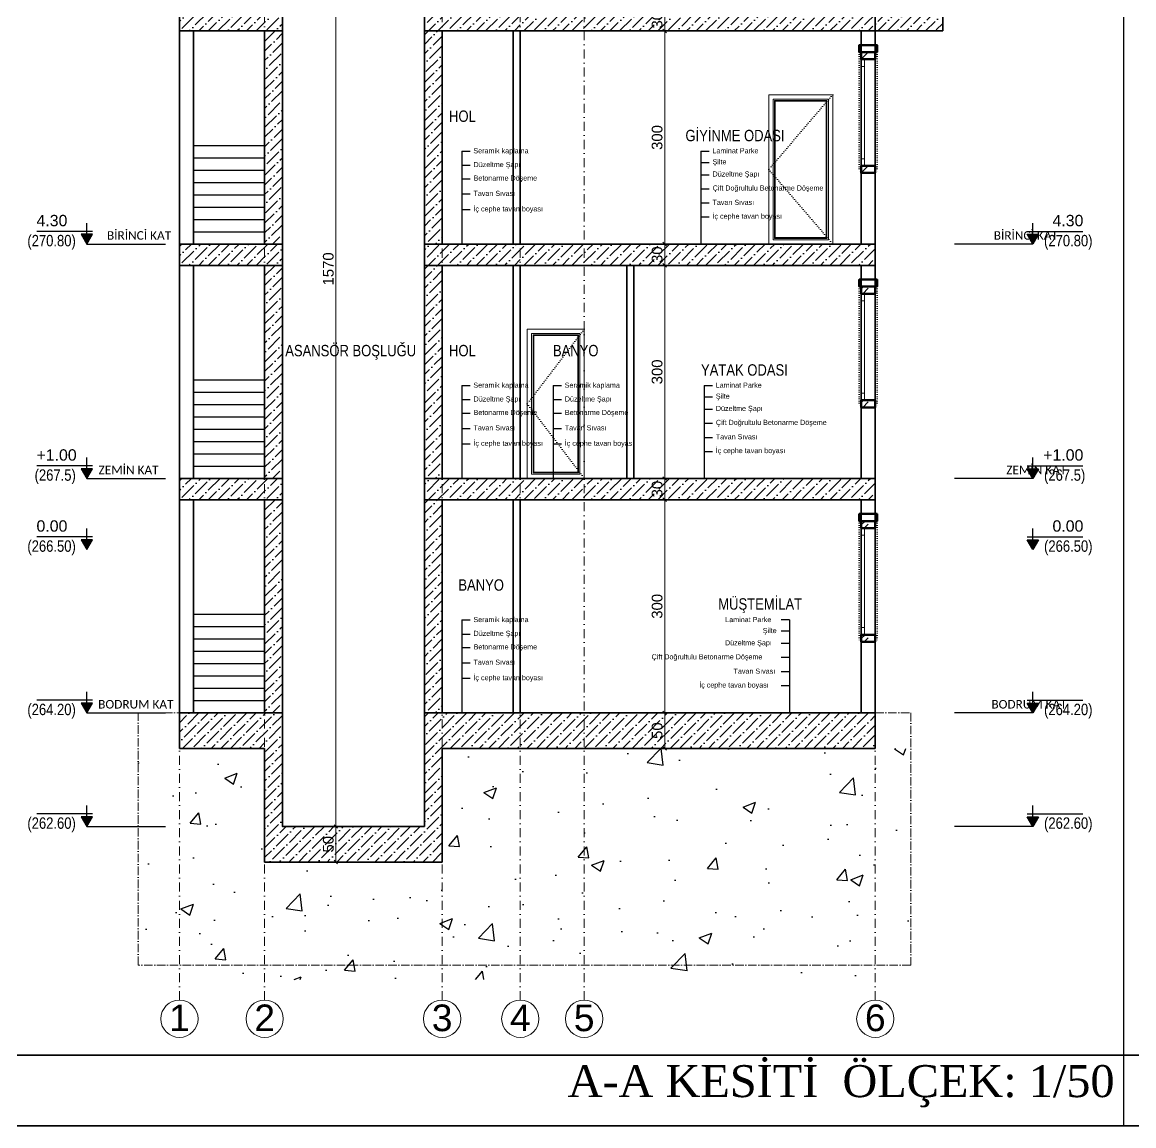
# Model space of a CAD drawing. Header units: millimetres. Extents: x 708 to 46452, y -4963 to 3960.
# Drawn here: x 20876 to 22442, y 1329 to 2882 of the extents above; entities that cross this region are included whole.
import ezdxf

# ---------------------------------------------------------------- set-up
doc = ezdxf.new("R2010")
doc.units = ezdxf.units.MM
for name, pattern in [('ACAD_ISO07W100', [3, 0, -3]), ('ACAD_ISO10W100', [18, 12, -3, 0, -3]), ('DASHDOT', [25.4, 12.7, -6.35, 0, -6.35])]:
    doc.linetypes.add(name, pattern=pattern)
for name, color, linetype, lineweight in [('00_IC_OLCU', 139, 'Continuous', 20), ('00_KOLON', 2, 'Continuous', 35), ('AKS', 153, 'ACAD_ISO10W100', 20), ('aks ve noktalılar', 129, 'DASHDOT', 13), ('ARC-ATP-DUVAR', 7, 'Continuous', 40), ('BETONARME TARAMA', 8, 'Continuous', 25), ('duvar', 6, 'Continuous', 35), ('görünüş1', 251, 'Continuous', 35), ('Kapı ve Pencereler', 253, 'Continuous', 5), ('KOLON', 7, 'Continuous', 50), ('Kolon Tarama', 163, 'Continuous', 13), ('Merdiven Noktalamaları', 251, 'ACAD_ISO07W100', 20), ('ROL_DIK', 150, 'Continuous', 0), ('Y', 41, 'Continuous', 30), ('YAZI', 40, 'Continuous', 25), ('YD', 7, 'Continuous', 5), ('yerkapl', 8, 'Continuous', 5), ('Çerçeve', 8, 'Continuous', 30)]:
    doc.layers.add(name, color=color, linetype=linetype, lineweight=lineweight)
doc.layers.add('F-arka_plan', color=7, linetype='Continuous')
doc.styles.add('arial_1_18', font='arial.ttf', dxfattribs={"height": 0.2})
doc.styles.add('GENERATED_STYLE_2', font='times.ttf')
doc.styles.get("Standard").update_dxf_attribs({"font": 'arial.ttf'})
doc.styles.add('şenşakrak', font='swissel.ttf', dxfattribs={"height": 10})
doc.dimstyles.new('ALP_OLCU', dxfattribs={"dimscale": 0, "dimtxt": 15, "dimasz": 5, "dimexe": 0.18, "dimexo": 0.06, "dimgap": 3, "dimtad": 1, "dimdec": 0, "dimrnd": 0.1, "dimzin": 9, "dimdsep": 46, "dimtxsty": 'Standard', "dimblk": 'OBLIQUE', "dimcen": 0, "dimse1": 1, "dimse2": 1, "dimclrd": 256, "dimclre": 256, "dimclrt": 53, "dimadec": 0, "dimazin": 0, "dimtfac": 1, "dimtdec": 0, "dimtix": 1, "dimtmove": 1, "dimatfit": 3, "dimldrblk": 'ARCHTICK', "dimfxl": 0.18, "dimtolj": 1, "dimlwd": -1, "dimarcsym": 0})

# ---------------------------------------------------------------- blocks, each defined once
blk = doc.blocks.new('160X160 PEN KESİT')
at = {"layer": 'Kolon Tarama'}
h = blk.add_hatch(dxfattribs=at)
h.set_pattern_fill('ANSI31', color=256, scale=2)
h.set_pattern_definition([(45, (84688.796, -97755), (-4.49012806, 4.49012806), [])])
h.paths.add_polyline_path([(9585.6, -22008.4), (9585.6, -21998.4), (9595.6, -21998.4), (9595.6, -22008.4)])
h = blk.add_hatch(dxfattribs=at)
h.set_pattern_fill('ANSI31', color=256, scale=2)
h.set_pattern_definition([(45, (84688.796, -97915), (-4.49012806, 4.49012806), [])])
h.paths.add_polyline_path([(9585.6, -22168.4), (9585.6, -22158.4), (9595.6, -22158.4), (9595.6, -22168.4)])
at = {"layer": 'Kapı ve Pencereler'}
for p, q in [((9585.6, -22148.9, 0), (9585.6, -22008.4, 0)), ((9585.6, -22148.9, 0), (9585.6, -22008.4, 0)), ((9590.6, -22008.4, 0), (9590.6, -22158.4, 0)), ((9590.6, -22008.4, 0), (9590.6, -22158.4, 0))]:
    blk.add_line(p, q, dxfattribs=at)
at = {"layer": 'Kapı ve Pencereler', "elevation": 0}
for points in [[(9605.6, -22008.4), (9585.6, -22008.4), (9585.6, -21998.4), (9605.6, -21998.4)], [(9585.6, -22008.4), (9590.6, -22008.4), (9590.6, -22018.4), (9585.6, -22018.4)], [(9590.6, -22008.4), (9605.6, -22008.4), (9605.6, -22158.4), (9590.6, -22158.4)], [(9590.6, -22008.4), (9605.6, -22008.4), (9605.6, -22158.4), (9590.6, -22158.4)], [(9585.6, -22148.4), (9590.6, -22148.4), (9590.6, -22158.4), (9585.6, -22158.4)], [(9605.6, -22168.4), (9585.6, -22168.4), (9585.6, -22158.4), (9605.6, -22158.4)]]:
    blk.add_lwpolyline(points, close=True, dxfattribs=at)
at = {"layer": 'KOLON', "elevation": 0}
for points in [[(9608.1, -21998.4), (9583.1, -21998.4), (9583.1, -21988.4), (9608.1, -21988.4)], [(9605.6, -22008.4), (9585.6, -22008.4), (9585.6, -21998.4), (9605.6, -21998.4)], [(9605.6, -22168.4), (9585.6, -22168.4), (9585.6, -22158.4), (9605.6, -22158.4)]]:
    blk.add_lwpolyline(points, close=True, dxfattribs=at)
at = {"layer": 'Merdiven Noktalamaları'}
for p, q in [((9583.1, -21998.4, 0), (9583.1, -22168.4, 0)), ((9608.1, -21998.4, 0), (9608.1, -22168.4, 0))]:
    blk.add_line(p, q, dxfattribs=at)
blk = doc.blocks.new('malzeme 1')
at = {"layer": 'Y'}
for p, q in [((0, 130.9), (11.8, 130.9)), ((0, 130.9), (0, 0)), ((0, 110.9), (11.8, 110.9)), ((0, 91.9), (11.8, 91.9)), ((0, 70.5), (11.8, 70.5)), ((0, 48.7), (11.8, 48.7))]:
    blk.add_line(p, q, dxfattribs=at)
at = {"layer": 'YD', "style": 'şenşakrak'}
for s, p in [('Seramik kaplama', (16.2, 127.7)), ('Düzeltme Şapı', (16.4, 108.3)), ('Betonarme Döşeme', (16.5, 89.3)), ('Tavan Sıvası', (16.3, 67.7)), ('İç cephe tavan boyası', (16.3, 45.9))]:
    blk.add_text(s, height=7.2, dxfattribs=at).set_placement(p)
blk = doc.blocks.new('malzeme 2')
at = {"layer": 'Y'}
for p, q in [((0, 130.9), (11.8, 130.9)), ((0, 130.9), (0, 0)), ((0, 114.8), (11.8, 114.8)), ((0, 97.6), (11.8, 97.6)), ((0, 77.9), (11.8, 77.9)), ((0, 57.8), (11.8, 57.8)), ((0, 38.1), (11.8, 38.1))]:
    blk.add_line(p, q, dxfattribs=at)
at = {"layer": 'YD', "style": 'şenşakrak'}
for s, p in [('Laminat Parke', (16.2, 127.7)), ('Şilte', (16.4, 112.2)), ('Düzeltme Şapı', (16.4, 95)), ('Çift Doğrultulu Betonarme Döşeme', (16.5, 75.3)), ('Tavan Sıvası', (16.3, 55.1)), ('İç cephe tavan boyası', (16.3, 35.6))]:
    blk.add_text(s, height=7.2, dxfattribs=at).set_placement(p)
blk = doc.blocks.new('gae')
at = {"layer": 'yerkapl'}
blk.add_hatch(color=256, dxfattribs=at).paths.add_polyline_path([(10.1, 17.5), (-10.1, 17.5), (0, 0)])
for p, q in [((-10.1, 22.5), (89.7, 22.5)), ((-10.1, 22.5), (89.7, 22.5)), ((0, 17.5), (0, 37.6)), ((0, 17.5), (0, 37.6)), ((0, 0), (-10.1, 17.5)), ((-10.1, 17.5), (10.1, 17.5)), ((0, 0), (-10.1, 17.5)), ((-10.1, 17.5), (10.1, 17.5)), ((10.1, 17.5), (0, 0)), ((10.1, 17.5), (0, 0))]:
    blk.add_line(p, q)
blk.add_lwpolyline([(0, 0), (-98.9, 0)])
blk = doc.blocks.new('UDTYUU')
blk.add_line((-169286.9, 45227.8), (-169397.4, 45227.8))
at = {"xscale": 0.7839999999999999, "yscale": 0.7839999999999999, "zscale": 0.7839999999999999}
blk.add_blockref('gae', (-169286.9, 45227.8), dxfattribs=at)
blk = doc.blocks.new('_Oblique')
at = {"color": 0, "linetype": 'ByBlock', "lineweight": -2}
blk.add_line((-0.5, -0.5), (0.5, 0.5), dxfattribs=at)
blk = doc.blocks.new('*D1330')
at = {"layer": '00_IC_OLCU', "transparency": 16777216}
blk.add_line((21318, 1700), (21318, 1750), dxfattribs=at)
at = {"layer": 'Defpoints', "color": 0, "transparency": 16777216}
for p in [(21318, 1750), (21342.7, 1750), (21342.7, 1700)]:
    blk.add_point(p, dxfattribs=at)
at = {"layer": '00_IC_OLCU', "transparency": 16777216, "xscale": 5, "yscale": 5, "zscale": 5}
for p, rotation in [((21318, 1750), 90), ((21318, 1700), 270)]:
    blk.add_blockref('_Oblique', p, dxfattribs=dict(at, rotation=rotation))
at = {"layer": '00_IC_OLCU', "color": 53, "transparency": 16777216, "insert": (21307.4, 1725), "char_height": 15, "attachment_point": 5, "rotation": 90}
blk.add_mtext('\\A1;50', dxfattribs=at)
blk = doc.blocks.new('_ArchTick')
at = {"color": 0, "linetype": 'ByBlock', "const_width": 0.15}
blk.add_lwpolyline([(-0.5, -0.5), (0.5, 0.5)], dxfattribs=at)
blk = doc.blocks.new('*D1331')
at = {"layer": '00_IC_OLCU', "transparency": 16777216}
blk.add_line((21318, 1750), (21318, 3320), dxfattribs=at)
at = {"layer": 'Defpoints', "color": 0, "transparency": 16777216}
for p in [(21318, 3320), (21355.2, 3320), (21342.7, 1750)]:
    blk.add_point(p, dxfattribs=at)
at = {"layer": '00_IC_OLCU', "transparency": 16777216, "xscale": 5, "yscale": 5, "zscale": 5}
for p, rotation in [((21318, 3320), 90), ((21318, 1750), 270)]:
    blk.add_blockref('_Oblique', p, dxfattribs=dict(at, rotation=rotation))
at = {"layer": '00_IC_OLCU', "color": 53, "transparency": 16777216, "insert": (21307.4, 2535), "char_height": 15, "attachment_point": 5, "rotation": 90}
blk.add_mtext('\\A1;1570', dxfattribs=at)
blk = doc.blocks.new('*D1333')
at = {"layer": '00_IC_OLCU', "transparency": 16777216}
blk.add_line((21781.2, 1860), (21781.2, 1910), dxfattribs=at)
at = {"layer": 'Defpoints', "color": 0, "transparency": 16777216}
for p in [(21495.5, 1910), (21781.2, 1910), (21467.7, 1860)]:
    blk.add_point(p, dxfattribs=at)
at = {"layer": '00_IC_OLCU', "transparency": 16777216, "xscale": 5, "yscale": 5, "zscale": 5}
for p, rotation in [((21781.2, 1910), 90), ((21781.2, 1860), 270)]:
    blk.add_blockref('_Oblique', p, dxfattribs=dict(at, rotation=rotation))
at = {"layer": '00_IC_OLCU', "color": 53, "transparency": 16777216, "insert": (21770.5, 1885), "char_height": 15, "attachment_point": 5, "rotation": 90}
blk.add_mtext('\\A1;50', dxfattribs=at)
blk = doc.blocks.new('*D1334')
at = {"layer": '00_IC_OLCU', "transparency": 16777216}
blk.add_line((21781.2, 1910), (21781.2, 2210), dxfattribs=at)
at = {"layer": 'Defpoints', "color": 0, "transparency": 16777216}
for p in [(21781.2, 2210), (21781.2, 2210), (21495.5, 1910)]:
    blk.add_point(p, dxfattribs=at)
at = {"layer": '00_IC_OLCU', "transparency": 16777216, "xscale": 5, "yscale": 5, "zscale": 5}
for p, rotation in [((21781.2, 2210), 90), ((21781.2, 1910), 270)]:
    blk.add_blockref('_Oblique', p, dxfattribs=dict(at, rotation=rotation))
at = {"layer": '00_IC_OLCU', "color": 53, "transparency": 16777216, "insert": (21770.5, 2060), "char_height": 15, "attachment_point": 5, "rotation": 90}
blk.add_mtext('\\A1;300', dxfattribs=at)
blk = doc.blocks.new('*D1335')
at = {"layer": '00_IC_OLCU', "transparency": 16777216}
blk.add_line((21781.2, 2210), (21781.2, 2240), dxfattribs=at)
at = {"layer": 'Defpoints', "color": 0, "transparency": 16777216}
for p in [(21781.2, 2240), (21781.2, 2240), (21781.2, 2210)]:
    blk.add_point(p, dxfattribs=at)
at = {"layer": '00_IC_OLCU', "transparency": 16777216, "xscale": 5, "yscale": 5, "zscale": 5}
for p, rotation in [((21781.2, 2240), 90), ((21781.2, 2210), 270)]:
    blk.add_blockref('_Oblique', p, dxfattribs=dict(at, rotation=rotation))
at = {"layer": '00_IC_OLCU', "color": 53, "transparency": 16777216, "insert": (21770.5, 2225), "char_height": 15, "attachment_point": 5, "rotation": 90}
blk.add_mtext('\\A1;30', dxfattribs=at)
blk = doc.blocks.new('*D1336')
at = {"layer": '00_IC_OLCU', "transparency": 16777216}
blk.add_line((21781.2, 2240), (21781.2, 2540), dxfattribs=at)
at = {"layer": 'Defpoints', "color": 0, "transparency": 16777216}
for p in [(21781.2, 2540), (21781.2, 2540), (21781.2, 2240)]:
    blk.add_point(p, dxfattribs=at)
at = {"layer": '00_IC_OLCU', "transparency": 16777216, "xscale": 5, "yscale": 5, "zscale": 5}
for p, rotation in [((21781.2, 2540), 90), ((21781.2, 2240), 270)]:
    blk.add_blockref('_Oblique', p, dxfattribs=dict(at, rotation=rotation))
at = {"layer": '00_IC_OLCU', "color": 53, "transparency": 16777216, "insert": (21770.5, 2390), "char_height": 15, "attachment_point": 5, "rotation": 90}
blk.add_mtext('\\A1;300', dxfattribs=at)
blk = doc.blocks.new('*D1337')
at = {"layer": '00_IC_OLCU', "transparency": 16777216}
blk.add_line((21781.2, 2540), (21781.2, 2570), dxfattribs=at)
at = {"layer": 'Defpoints', "color": 0, "transparency": 16777216}
for p in [(21781.2, 2570), (21781.2, 2570), (21781.2, 2540)]:
    blk.add_point(p, dxfattribs=at)
at = {"layer": '00_IC_OLCU', "transparency": 16777216, "xscale": 5, "yscale": 5, "zscale": 5}
for p, rotation in [((21781.2, 2570), 90), ((21781.2, 2540), 270)]:
    blk.add_blockref('_Oblique', p, dxfattribs=dict(at, rotation=rotation))
at = {"layer": '00_IC_OLCU', "color": 53, "transparency": 16777216, "insert": (21770.5, 2555), "char_height": 15, "attachment_point": 5, "rotation": 90}
blk.add_mtext('\\A1;30', dxfattribs=at)
blk = doc.blocks.new('*D1338')
at = {"layer": '00_IC_OLCU', "transparency": 16777216}
blk.add_line((21781.2, 2570), (21781.2, 2870), dxfattribs=at)
at = {"layer": 'Defpoints', "color": 0, "transparency": 16777216}
for p in [(21781.2, 2870), (21799.7, 2870), (21781.2, 2570)]:
    blk.add_point(p, dxfattribs=at)
at = {"layer": '00_IC_OLCU', "transparency": 16777216, "xscale": 5, "yscale": 5, "zscale": 5}
for p, rotation in [((21781.2, 2870), 90), ((21781.2, 2570), 270)]:
    blk.add_blockref('_Oblique', p, dxfattribs=dict(at, rotation=rotation))
at = {"layer": '00_IC_OLCU', "color": 53, "transparency": 16777216, "insert": (21770.5, 2720), "char_height": 15, "attachment_point": 5, "rotation": 90}
blk.add_mtext('\\A1;300', dxfattribs=at)
blk = doc.blocks.new('*D1339')
at = {"layer": '00_IC_OLCU', "transparency": 16777216}
blk.add_line((21781.2, 2870), (21781.2, 2900), dxfattribs=at)
at = {"layer": 'Defpoints', "color": 0, "transparency": 16777216}
for p in [(21677.7, 2900), (21781.2, 2900), (21799.7, 2870)]:
    blk.add_point(p, dxfattribs=at)
at = {"layer": '00_IC_OLCU', "transparency": 16777216, "xscale": 5, "yscale": 5, "zscale": 5}
for p, rotation in [((21781.2, 2900), 90), ((21781.2, 2870), 270)]:
    blk.add_blockref('_Oblique', p, dxfattribs=dict(at, rotation=rotation))
at = {"layer": '00_IC_OLCU', "color": 53, "transparency": 16777216, "insert": (21770.5, 2885), "char_height": 15, "attachment_point": 5, "rotation": 90}
blk.add_mtext('\\A1;30', dxfattribs=at)

msp = doc.modelspace()

# ---------------------------------------------------------------- hatches: boundary and pattern name
at = {"layer": 'BETONARME TARAMA'}
h = msp.add_hatch(dxfattribs=at)
h.set_pattern_fill('ANSI36', color=256, scale=3)
h.set_pattern_definition([(45, (9252.319, 2676.328), (5.051394, 18.521778), [23.8125, -4.7625, 0, -4.7625])])
h.paths.add_polyline_path([(21467.709, 2870.036), (21442.709, 2870.036), (21442.709, 2570.036), (21467.709, 2570.036)])
h.paths.add_polyline_path([(21242.709, 2870.036), (21217.709, 2870.036), (21217.709, 2570.036), (21242.709, 2570.036)])
h.paths.add_polyline_path([(21242.709, 2870.036), (21242.709, 2900.036), (21097.709, 2900.036), (21097.709, 2870.036)])
h.paths.add_polyline_path([(21442.709, 2900.036), (21442.709, 2870.036), (22172.709, 2870.036), (22172.709, 2900.036)])
h = msp.add_hatch(dxfattribs=at)
h.set_pattern_fill('ANSI36', color=256, scale=3)
h.set_pattern_definition([(45, (9252.319, 2346.328), (5.051394, 18.521778), [23.8125, -4.7625, 0, -4.7625])])
h.paths.add_polyline_path([(21467.709, 2540.036), (21442.709, 2540.036), (21442.709, 2240.036), (21467.709, 2240.036)])
h.paths.add_polyline_path([(21242.709, 2540.036), (21217.709, 2540.036), (21217.709, 2240.036), (21242.709, 2240.036)])
h.paths.add_polyline_path([(21242.709, 2540.036), (21242.709, 2570.036), (21097.709, 2570.036), (21097.709, 2540.036)])
h.paths.add_polyline_path([(21442.709, 2570.036), (21442.709, 2540.036), (22077.709, 2540.036), (22077.709, 2570.036)])
h = msp.add_hatch(dxfattribs=at)
h.set_pattern_fill('ANSI36', color=256, scale=3)
h.set_pattern_definition([(45, (9252.319, 2016.328), (5.051394, 18.521778), [23.8125, -4.7625, 0, -4.7625])])
h.paths.add_polyline_path([(21467.709, 2210.036), (21442.709, 2210.036), (21442.709, 1910.036), (21467.709, 1910.036)])
h.paths.add_polyline_path([(21242.709, 2210.036), (21217.709, 2210.036), (21217.709, 1910.036), (21242.709, 1910.036)])
h.paths.add_polyline_path([(21242.709, 2210.036), (21242.709, 2240.036), (21097.709, 2240.036), (21097.709, 2210.036)])
h.paths.add_polyline_path([(21442.709, 2240.036), (21442.709, 2210.036), (22077.709, 2210.036), (22077.709, 2240.036)])
h = msp.add_hatch(dxfattribs=at)
h.set_pattern_fill('ANSI36', color=256, scale=3)
h.set_pattern_definition([(45, (19.772, 0), (5.051394, 18.5217782), [23.8125, -4.7625, 0, -4.7625])])
h.paths.add_polyline_path([(21577.709, 1910.036), (21467.709, 1910.036), (21467.709, 1860.036), (21577.709, 1860.036)])
h.paths.add_polyline_path([(22077.709, 1910.036), (21667.709, 1910.036), (21667.709, 1860.036), (22077.709, 1860.036)])
h.paths.add_polyline_path([(21667.709, 1910.036), (21577.709, 1910.036), (21577.709, 1860.036), (21667.709, 1860.036)])
h.paths.add_polyline_path([(21467.709, 1910.036), (21442.709, 1910.036), (21442.709, 1750.036), (21242.709, 1750.036), (21242.709, 1910.036), (21217.709, 1910.036), (21217.709, 1700.036), (21467.709, 1700.036), (21467.709, 1880.036)])
h.paths.add_polyline_path([(21217.709, 1910.036), (21097.709, 1910.036), (21097.709, 1860.036), (21217.709, 1860.036)])
at = {"layer": 'F-arka_plan'}
h = msp.add_hatch(dxfattribs=at)
h.set_pattern_fill('AR-CONC', color=256)
h.set_pattern_definition([(50, (-96.83, 8873.55), (182.1847, -15.9391), [19.05, -209.55]), (355, (-96.83, 8873.55), (-35.2434, 191.0568), [15.24, -167.6406]), (100.45144, (-81.65, 8872.22), (146.9412, 175.1178), [16.19, -178.0902]), (46.1842, (-96.83, 8924.35), (271.079, -42.0423), [28.575, -314.325]), (96.6356, (-74.24, 8920.84), (237.404, 247.426), [24.285, -267.1356]), (351.1842, (-96.83, 8924.35), (237.404, 247.426), [22.86, -251.4597]), (21, (-71.43, 8911.65), (151.6144, -102.2652), [19.05, -209.55]), (326, (-71.43, 8911.65), (61.802, 184.188), [15.24, -167.64]), (71.45144, (-58.8, 8903.13), (213.4164, 81.9228), [16.19, -178.09]), (37.5, (-96.83, 8873.55), (3.0886, 84.55504), [0, -165.608, 0, -170.18, 0, -168.275]), (7.5, (-96.83, 8873.55), (66.81966, 100.18057), [0, -97.028, 0, -161.798, 0, -64.135]), (327.5, (-153.47, 8873.55), (135.5906, -5.72874), [0, -63.5, 0, -198.12, 0, -262.89]), (317.5, (-178.87, 8873.55), (148.1292, 25.4265), [0, -82.55, 0, -131.572, 0, -186.69])])
h.paths.add_polyline_path([(21039.665, 1534.804), (21039.665, 1890.036), (21107.709, 1890.036), (21107.709, 2190.036), (21107.709, 1860.036), (21217.709, 1860.036), (21217.709, 1705.036), (21467.709, 1705.036), (21467.709, 1860.036), (22127.709, 1860.036), (22127.709, 1534.804)])
at = {"layer": 'yerkapl'}
for points in [[(20959.484, 2153.724), (20975.289, 2153.724), (20967.386, 2140.036)], [(22307.682, 2153.724), (22291.876, 2153.724), (22299.779, 2140.036)]]:
    msp.add_hatch(color=256, dxfattribs=at).paths.add_polyline_path(points)

# ---------------------------------------------------------------- linework, layer by layer
for p, q in [((20967.386, 2153.724), (20967.386, 2169.53)), ((20967.386, 2153.724), (20967.386, 2169.53)), ((22299.779, 2153.724), (22299.779, 2169.53)), ((22299.779, 2153.724), (22299.779, 2169.53)), ((20975.289, 2157.676), (20897.052, 2157.676)), ((20975.289, 2157.676), (20897.052, 2157.676)), ((20959.484, 2153.724), (20967.386, 2140.036)), ((20975.289, 2153.724), (20959.484, 2153.724)), ((20959.484, 2153.724), (20967.386, 2140.036)), ((20975.289, 2153.724), (20959.484, 2153.724)), ((20967.386, 2140.036), (20975.289, 2153.724)), ((20967.386, 2140.036), (20975.289, 2153.724)), ((22291.876, 2157.676), (22370.113, 2157.676)), ((22291.876, 2157.676), (22370.113, 2157.676)), ((22299.779, 2140.036), (22291.876, 2153.724)), ((22291.876, 2153.724), (22307.682, 2153.724)), ((22299.779, 2140.036), (22291.876, 2153.724)), ((22291.876, 2153.724), (22307.682, 2153.724)), ((22307.682, 2153.724), (22299.779, 2140.036)), ((22307.682, 2153.724), (22299.779, 2140.036))]:
    msp.add_line(p, q)
at = {"color": 251, "true_color": 0x636466}
for points in [[(21117.709, 2708.916), (21217.709, 2708.916)], [(21117.709, 2691.556), (21217.709, 2691.556)], [(21117.709, 2674.196), (21217.709, 2674.196)], [(21117.709, 2656.836), (21217.709, 2656.836)], [(21117.709, 2639.476), (21217.709, 2639.476)], [(21117.709, 2622.116), (21217.709, 2622.116)], [(21117.709, 2604.756), (21217.709, 2604.756)], [(21117.709, 2587.396), (21217.709, 2587.396)], [(21117.709, 2378.916), (21217.709, 2378.916)], [(21117.709, 2361.556), (21217.709, 2361.556)], [(21117.709, 2344.196), (21217.709, 2344.196)], [(21117.709, 2326.836), (21217.709, 2326.836)], [(21117.709, 2309.476), (21217.709, 2309.476)], [(21117.709, 2292.116), (21217.709, 2292.116)], [(21117.709, 2274.756), (21217.709, 2274.756)], [(21117.709, 2257.396), (21217.709, 2257.396)], [(21117.709, 2048.916), (21217.709, 2048.916)], [(21117.709, 2031.556), (21217.709, 2031.556)], [(21117.709, 2014.196), (21217.709, 2014.196)], [(21117.709, 1996.836), (21217.709, 1996.836)], [(21117.709, 1979.476), (21217.709, 1979.476)], [(21117.709, 1962.116), (21217.709, 1962.116)], [(21117.709, 1944.756), (21217.709, 1944.756)], [(21117.709, 1927.396), (21217.709, 1927.396)]]:
    msp.add_lwpolyline(points, dxfattribs=at)
at = {"layer": '00_KOLON'}
for p, q in [((21097.709, 2210.036), (21097.709, 2900.036)), ((21242.709, 2570.036), (21242.709, 2900.036)), ((21442.709, 2570.036), (21442.709, 2900.036)), ((22077.709, 2540.036), (22077.709, 2900.036)), ((22172.709, 2870.036), (22172.709, 2900.036)), ((21097.709, 2870.036), (21242.709, 2870.036)), ((21117.709, 2570.036), (21117.709, 2870.036)), ((21217.709, 2570.036), (21217.709, 2870.036)), ((21442.709, 2870.036), (22172.709, 2870.036)), ((21467.709, 2570.036), (21467.709, 2870.036)), ((21567.709, 2570.036), (21567.709, 2870.036)), ((21577.709, 2570.036), (21577.709, 2870.036)), ((22057.709, 2570.036), (22057.709, 2870.036)), ((21097.709, 1860.036), (21097.709, 2570.036)), ((21097.709, 2570.036), (21242.709, 2570.036)), ((21242.709, 2240.036), (21242.709, 2570.036)), ((21442.709, 2240.036), (21442.709, 2570.036)), ((21442.709, 2570.036), (22077.709, 2570.036)), ((22077.709, 2210.036), (22077.709, 2570.036)), ((21097.709, 2540.036), (21242.709, 2540.036)), ((21117.709, 2240.036), (21117.709, 2540.036)), ((21217.709, 2240.036), (21217.709, 2540.036)), ((21442.709, 2540.036), (22077.709, 2540.036)), ((21467.709, 2240.036), (21467.709, 2540.036)), ((21567.709, 2240.036), (21567.709, 2540.036)), ((21577.709, 2240.036), (21577.709, 2540.036)), ((21727.709, 2540.036), (21727.709, 2240.036)), ((21737.709, 2540.036), (21737.709, 2240.036)), ((22057.709, 2240.036), (22057.709, 2540.036)), ((21097.709, 2240.036), (21242.709, 2240.036)), ((21097.709, 2240.036), (21242.709, 2240.036)), ((21242.709, 1910.036), (21242.709, 2240.036)), ((21442.709, 1910.036), (21442.709, 2240.036)), ((21442.709, 2240.036), (22077.709, 2240.036)), ((21442.709, 2240.036), (22077.709, 2240.036)), ((22077.709, 1860.036), (22077.709, 2240.036)), ((21097.709, 2210.036), (21242.709, 2210.036)), ((21117.709, 1910.036), (21117.709, 2210.036)), ((21217.709, 1910.036), (21217.709, 2210.036)), ((21442.709, 2210.036), (22077.709, 2210.036)), ((21467.709, 1910.036), (21467.709, 2210.036)), ((21567.709, 1910.036), (21567.709, 2210.036)), ((21577.709, 1910.036), (21577.709, 2210.036)), ((22057.709, 1910.036), (22057.709, 2210.036)), ((21097.709, 1910.036), (21242.709, 1910.036)), ((21442.709, 1910.036), (22077.709, 1910.036)), ((21097.709, 1860.036), (21217.709, 1860.036)), ((21467.709, 1860.036), (22077.709, 1860.036))]:
    msp.add_line(p, q, dxfattribs=at)
for points in [[(21242.709, 1910.036), (21242.709, 1750.036), (21442.709, 1750.036), (21442.709, 1910.036)], [(21217.709, 1860.036), (21217.709, 1700.036), (21467.709, 1700.036), (21467.709, 1860.036)]]:
    msp.add_lwpolyline(points, dxfattribs=at)
at = {"layer": 'AKS'}
msp.add_line((22077.709, 1910.036), (22127.709, 1910.036), dxfattribs=at)
msp.add_lwpolyline([(22127.709, 1910.036), (22127.709, 1554.804), (21039.665, 1554.804), (21039.665, 1910.036), (21107.709, 1910.036)], dxfattribs=at)
at = {"layer": 'AKS', "color": 30, "linetype": 'Continuous', "lineweight": 5}
for centre in [(21097.712, 1479.35), (21217.712, 1479.35), (21467.712, 1479.35), (21577.712, 1479.35), (21667.712, 1479.35), (22077.712, 1479.35)]:
    msp.add_circle(centre, 26.25, dxfattribs=at)
at = {"layer": 'aks ve noktalılar'}
for points in [[(21097.712, 1505.314), (21097.709, 3574.807)], [(21217.712, 1505.314), (21217.709, 3574.807)], [(21467.712, 1505.314), (21467.709, 3574.807)], [(21577.712, 1505.314), (21577.709, 3574.807)], [(21667.712, 1505.314), (21667.709, 3574.807)], [(22077.712, 1505.314), (22077.709, 3574.807)]]:
    msp.add_lwpolyline(points, dxfattribs=at)
at = {"layer": 'görünüş1'}
for p, q in [((10275.445, 1427.974), (34041.726, 1427.974)), ((20864.937, 1328.784), (32229.809, 1328.967))]:
    msp.add_line(p, q, dxfattribs=at)
at = {"layer": 'Kapı ve Pencereler'}
for points in [[(22017.709, 2570.036), (21927.709, 2570.036), (21927.709, 2780.036), (22017.709, 2780.036)], [(22011.709, 2576.036), (21933.709, 2576.036), (21933.709, 2774.036), (22011.709, 2774.036)], [(22009.709, 2578.036), (21935.709, 2578.036), (21935.709, 2772.036), (22009.709, 2772.036)], [(22008.709, 2579.036), (21936.709, 2579.036), (21936.709, 2771.036), (22008.709, 2771.036)], [(21667.664, 2240.036), (21587.664, 2240.036), (21587.664, 2450.036), (21667.664, 2450.036)], [(21661.664, 2246.036), (21593.664, 2246.036), (21593.664, 2444.036), (21661.664, 2444.036)], [(21659.664, 2248.036), (21595.664, 2248.036), (21595.664, 2442.036), (21659.664, 2442.036)], [(21658.664, 2249.036), (21596.664, 2249.036), (21596.664, 2441.036), (21658.664, 2441.036)]]:
    msp.add_lwpolyline(points, close=True, dxfattribs=at)
at = {"layer": 'Merdiven Noktalamaları'}
for p, q in [((22017.709, 2780.036), (21927.709, 2675.036)), ((21927.709, 2675.036), (22017.709, 2570.036)), ((21667.664, 2450.036), (21587.664, 2345.036)), ((21587.664, 2345.036), (21667.664, 2240.036))]:
    msp.add_line(p, q, dxfattribs=at)
at = {"layer": 'Y'}
for p, q in [((21957.033, 2040.91), (21945.218, 2040.91)), ((21957.033, 2040.91), (21957.033, 1910.036)), ((21957.033, 2024.833), (21945.218, 2024.833)), ((21957.033, 2007.615), (21945.218, 2007.615)), ((21957.033, 1987.956), (21945.218, 1987.956)), ((21957.033, 1967.882), (21945.218, 1967.882)), ((21957.033, 1948.105), (21945.218, 1948.105))]:
    msp.add_line(p, q, dxfattribs=at)
at = {"layer": 'Çerçeve'}
msp.add_line((22427.993, 1328.724), (22427.993, 3959.121), dxfattribs=at)

# ---------------------------------------------------------------- block references
at = {"layer": 'ARC-ATP-DUVAR'}
for p in [(12472.14, 24838.479, 0), (12472.14, 24508.479, 0), (12472.14, 24178.479, 0)]:
    msp.add_blockref('160X160 PEN KESİT', p, dxfattribs=at)
at = {"layer": 'duvar'}
for name, p in [('malzeme 1', (21495.51, 2570.036)), ('malzeme 2', (21832.162, 2570.036)), ('malzeme 1', (21495.51, 2240.036)), ('malzeme 1', (21624.09, 2240.036)), ('malzeme 2', (21836.789, 2240.036)), ('malzeme 1', (21495.51, 1910.036))]:
    msp.add_blockref(name, p, dxfattribs=at)
at = {"layer": 'YAZI', "xscale": -1}
for p in [(-148319.508, -42657.793), (-148319.508, -42987.793), (-148319.508, -43317.793), (-148319.508, -43477.793)]:
    msp.add_blockref('UDTYUU', p, dxfattribs=at)
at = {"layer": 'YAZI'}
for p in [(191586.674, -42657.793), (191586.674, -42987.793), (191586.674, -43317.793), (191586.674, -43477.793)]:
    msp.add_blockref('UDTYUU', p, dxfattribs=at)

# ---------------------------------------------------------------- texts
at = {"layer": 'AKS', "color": 30, "linetype": 'Continuous', "lineweight": 5, "style": 'arial_1_18'}
for s, p in [('1', (21083.145, 1461.908)), ('2', (21203.145, 1461.908)), ('3', (21453.145, 1461.908)), ('4', (21563.145, 1461.908)), ('5', (21653.145, 1461.908)), ('6', (22063.145, 1461.908))]:
    msp.add_text(s, height=37.5, dxfattribs=at).set_placement(p)
at = {"layer": 'ROL_DIK', "color": 0, "lineweight": 40, "insert": (21644.51, 1414.089), "char_height": 45, "attachment_point": 1, "style": 'GENERATED_STYLE_2'}
msp.add_mtext('A-A KESİTİ  ÖLÇEK: 1/50', dxfattribs=at)
at = {"layer": 'YAZI'}
for s, insert, char_height, width, attachment_point in [('{\\fArial Narrow|b0|i0|c162|p34;\\H0.7716x;HOL}', (21515.075, 2758.003), 20.736, 189.49447, 3), ('{\\fArial Narrow|b0|i0|c162|p34;\\H0.7716x;GİYİNME ODASI}', (21949.888, 2730.747), 20.736, 189.49447, 3), ('{\\fCalibri|b0|i0|c162|p34;BİRİNCİ KAT}', (20995.624, 2575.993), 12, 163.71145, 7), ('{\\fCalibri|b0|i0|c162|p34;BİRİNCİ KAT}', (22334.988, 2575.993), 12, 163.71145, 9), ('{\\fArial Narrow|b0|i0|c162|p34;\\H0.7716x;ASANSÖR BOŞLUĞU}', (21431.037, 2428.003), 20.736, 189.49447, 3), ('{\\fArial Narrow|b0|i0|c162|p34;\\H0.7716x;HOL}', (21515.075, 2428.003), 20.736, 189.49447, 3), ('{\\fArial Narrow|b0|i0|c162|p34;\\H0.7716x;BANYO}', (21687.863, 2428.003), 20.736, 189.49447, 3), ('{\\fArial Narrow|b0|i0|c162|p34;\\H0.7716x;YATAK ODASI}', (21954.515, 2400.747), 20.736, 189.49447, 3), ('{\\fCalibri|b0|i0|c162|p34;ZEMİN KAT}', (20983.788, 2245.993), 12, 163.71145, 7), ('{\\fCalibri|b0|i0|c162|p34;ZEMİN KAT}', (22346.824, 2245.993), 12, 163.71145, 9), ('{\\fArial Narrow|b0|i0|c162|p34;\\H0.7716x;BANYO}', (21554.705, 2098.003), 20.736, 189.49447, 3), ('{\\fArial Narrow|b0|i0|c162|p34;\\H0.7716x;MÜŞTEMİLAT}', (21856.577, 2071.288), 20.736, 189.49447, 1), ('{\\fCalibri|b0|i0|c162|p34;BODRUM KAT}', (20983.239, 1915.993), 12, 163.71145, 7), ('{\\fCalibri|b0|i0|c162|p34;BODRUM KAT}', (22347.373, 1915.993), 12, 163.71145, 9)]:
    msp.add_mtext(s, dxfattribs=dict(at, insert=insert, char_height=char_height, width=width, attachment_point=attachment_point))
at = {"layer": 'YAZI', "color": 3, "char_height": 16, "width": 92.86722}
for s, insert, attachment_point in [('4.30', (20896.36, 2611.083), 1), ('4.30', (22370.805, 2611.083), 3), ('+1.00', (20896.36, 2281.083), 1), ('+1.00', (22370.805, 2281.083), 3), ('0.00', (20896.36, 2181.083), 1), ('0.00', (22370.805, 2181.083), 3)]:
    msp.add_mtext(s, dxfattribs=dict(at, insert=insert, attachment_point=attachment_point))
at = {"layer": 'YAZI', "color": 2, "char_height": 16, "width": 80.64723}
for s, insert, attachment_point in [('{\\fArial Narrow|b0|i0|c162|p34;(270.80)}', (20951.743, 2582.816), 3), ('{\\fArial Narrow|b0|i0|c162|p34;(270.80)}', (22315.422, 2582.816), 1), ('{\\fArial Narrow|b0|i0|c162|p34;(267.5)}', (20951.743, 2252.816), 3), ('{\\fArial Narrow|b0|i0|c162|p34;(267.5)}', (22315.422, 2252.816), 1), ('{\\fArial Narrow|b0|i0|c162|p34;(266.50)}', (20951.743, 2152.816), 3), ('{\\fArial Narrow|b0|i0|c162|p34;(266.50)}', (22315.422, 2152.816), 1), ('{\\fArial Narrow|b0|i0|c162|p34;(264.20)}', (20951.743, 1922.816), 3), ('{\\fArial Narrow|b0|i0|c162|p34;(264.20)}', (22315.422, 1922.816), 1), ('{\\fArial Narrow|b0|i0|c162|p34;(262.60)}', (20951.743, 1762.816), 3), ('{\\fArial Narrow|b0|i0|c162|p34;(262.60)}', (22315.422, 1762.816), 1)]:
    msp.add_mtext(s, dxfattribs=dict(at, insert=insert, attachment_point=attachment_point))
at = {"layer": 'YD', "style": 'şenşakrak'}
for s, p in [('Laminat Parke', (21866.394, 2037.749)), ('Şilte', (21919.326, 2022.259)), ('Düzeltme Şapı', (21866.064, 2005.041)), ('Çift Doğrultulu Betonarme Döşeme', (21762.714, 1985.332)), ('Tavan Sıvası', (21878.147, 1965.107)), ('İç cephe tavan boyası', (21829.787, 1945.67))]:
    msp.add_text(s, height=7.2, dxfattribs=at).set_placement(p)

# ---------------------------------------------------------------- dimensions: what is measured, and where the dimension line sits
at = {"layer": '00_IC_OLCU'}
for base, p1, p2, picture, middle in [((21318.034, 3320.036), (21342.709, 1750.036), (21355.209, 3320.036), '*D1331', (21307.376, 2535.036)), ((21781.205, 2900.036), (21799.709, 2870.036), (21677.709, 2900.036), '*D1339', (21770.541, 2885.036)), ((21781.205, 2870.036), (21781.205, 2570.036), (21799.709, 2870.036), '*D1338', (21770.541, 2720.036)), ((21781.205, 2570.036), (21781.205, 2540.036), (21781.205, 2570.036), '*D1337', (21770.541, 2555.036)), ((21781.205, 2540.036), (21781.205, 2240.036), (21781.205, 2540.036), '*D1336', (21770.541, 2390.036)), ((21781.205, 2240.036), (21781.205, 2210.036), (21781.205, 2240.036), '*D1335', (21770.541, 2225.036)), ((21781.205, 2210.036), (21495.51, 1910.036), (21781.205, 2210.036), '*D1334', (21770.541, 2060.036)), ((21781.205, 1910.036), (21467.709, 1860.036), (21495.51, 1910.036), '*D1333', (21770.547, 1885.036)), ((21318.034, 1750.036), (21342.709, 1700.036), (21342.709, 1750.036), '*D1330', (21307.376, 1725.036))]:
    dim = msp.add_linear_dim(base=base, p1=p1, p2=p2, angle=90, dimstyle='ALP_OLCU', override={"dimscale": 1}, dxfattribs=at)
    dim.commit()
    dim.dimension.update_dxf_attribs({"geometry": picture, "text_midpoint": middle})

doc.saveas('drawing.dxf')
